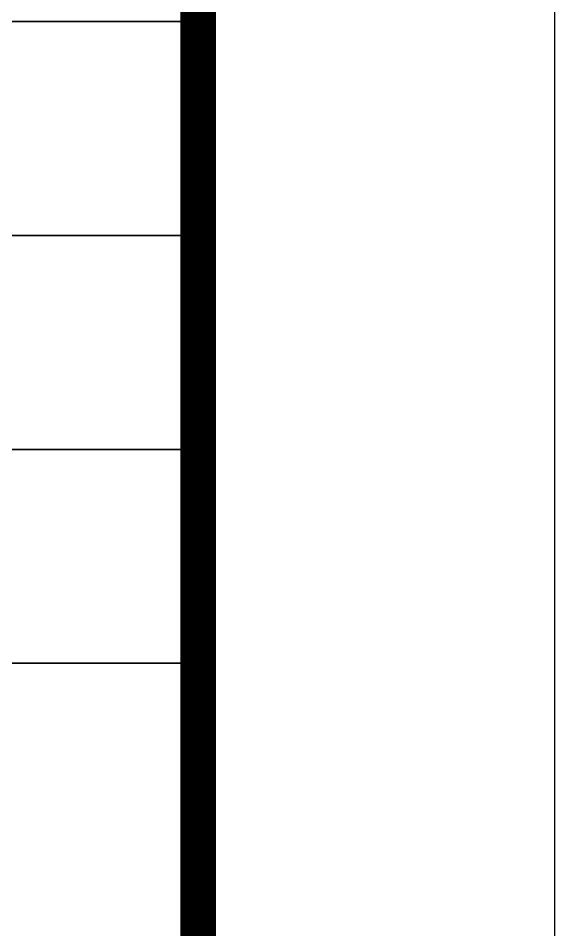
# Model space of a CAD drawing. Header units: millimetres. Extents: x 500457 to 783861, y -293369 to -162148.
# Drawn here: x 781603 to 783861, y -244612 to -240776 of the extents above; entities that cross this region are included whole.
import ezdxf

# ---------------------------------------------------------------- set-up
doc = ezdxf.new("R2010")
doc.units = ezdxf.units.MM
doc.header["$LTSCALE"] = 1000
doc.layers.add('PUB_TITLE', color=4, linetype='Continuous')
doc.layers.add('WALL', color=255, linetype='Continuous')
doc.layers.add('图框', color=4, linetype='Continuous', lineweight=35)

# ---------------------------------------------------------------- blocks, each defined once
blk = doc.blocks.new('A$C57a0c051')
at = {"layer": '图框', "color": 4}
for p, q in [((0, -24600), (6000, -24600)), ((0, -25500), (6000, -25500)), ((0, -26400), (6000, -26400)), ((0, -27300), (6000, -27300))]:
    blk.add_line(p, q, dxfattribs=at)

msp = doc.modelspace()

# ---------------------------------------------------------------- linework, layer by layer
at = {"layer": 'PUB_TITLE'}
msp.add_lwpolyline([(657892, -259240.7), (783860.9, -259240.7), (783860.9, -170140.7), (657892, -170140.7)], close=True, dxfattribs=at)
at = {"layer": 'PUB_TITLE', "const_width": 150}
msp.add_lwpolyline([(661642, -257740.7), (782360.9, -257740.7), (782360.9, -171640.7), (661642, -171640.7)], close=True, dxfattribs=at)

# ---------------------------------------------------------------- block references
at = {"layer": 'WALL', "color": 0}
msp.add_blockref('A$C57a0c051', (776388.2, -216190.7), dxfattribs=at)

doc.saveas('drawing.dxf')
